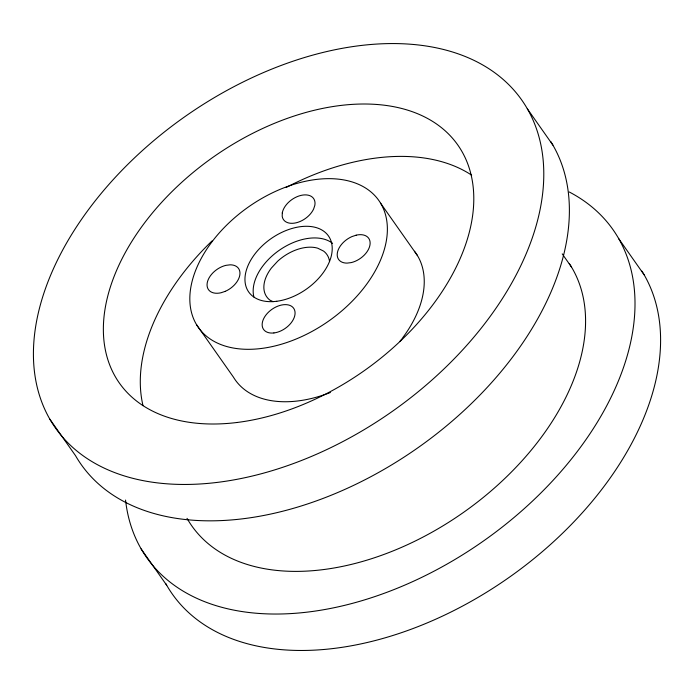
<?xml version="1.0" encoding="UTF-8"?>
<svg xmlns="http://www.w3.org/2000/svg" width="694" height="694" viewBox="0 0 694 694"><rect width="100%" height="100%" fill="white"/><g stroke="black" fill="none" stroke-linecap="round" stroke-linejoin="round"><path stroke-width="1.04" d="M273.063 301.682L269.975 300.155A36.782 23.249 -35.1 0 1 271.389 268.049L277.678 261.204A36.782 23.249 -35.1 0 1 317.739 248.2L323.595 251.098A36.782 23.249 -35.1 0 1 329.555 261.595M527.293 108.715A285.034 180.197 -35.1 0 1 247.272 477.194A285.034 180.197 -35.1 0 1 91.209 206.005A285.034 180.197 -35.1 0 1 527.293 108.715L552.91 145.133M618.493 238.354L644.11 274.772M562.227 253.874L571.509 267.069M380.616 203.229A110.337 69.756 -35.1 0 1 273.636 346.271A110.337 69.756 -35.1 0 1 211.523 242.414A110.337 69.756 -35.1 0 1 380.616 203.229L417.502 255.67M196.567 324.714L233.453 377.154A110.337 69.756 -35.1 0 0 330.379 392.509M49.89 419.228L75.507 455.646A285.034 180.197 -35.1 0 0 407.118 455.117A285.034 180.197 -35.1 0 0 550.715 141.481M141.09 548.867L166.707 585.285M569.227 191.969A285.034 180.197 -35.1 0 1 481.211 542.578A285.034 180.197 -35.1 0 1 125.545 500.062M641.924 271.12A285.034 180.197 -35.1 0 1 496.956 585.658A285.034 180.197 -35.1 0 1 165.692 583.472M414.483 251.254A110.337 69.756 -35.1 0 1 402.546 337.969M401.93 338.793A110.337 69.756 -35.1 0 1 400.013 341.257M143.016 405.669A206.881 130.784 -35.1 0 1 212.017 240.939M286.162 187.493A206.881 130.784 -35.1 0 1 471.651 175.166M569.271 263.52A229.861 145.324 -35.1 0 1 455.88 517.62A229.861 145.324 -35.1 0 1 187.016 518.34M253.9 297.023A48.727 30.805 -35.1 0 1 279.968 249.797A48.727 30.805 -35.1 0 1 332.582 243.334M282.284 212.876L282.198 216.294A18.391 11.625 -35.1 0 0 296.069 222.817A18.391 11.625 -35.1 0 0 313.627 209.015L314.833 205.337A18.391 11.625 -35.1 0 0 301.049 195.387A18.391 11.625 -35.1 0 0 282.284 212.876M356.161 235.171L351.867 236.619A18.391 11.625 -35.1 0 0 337.397 252.659A18.391 11.625 -35.1 0 0 347.052 263.113L351.181 262.61A18.391 11.625 -35.1 0 0 369.945 245.121A18.391 11.625 -35.1 0 0 356.161 235.171M225.307 291.324L221.013 292.764A18.391 11.625 -35.1 0 1 207.237 282.822A18.391 11.625 -35.1 0 1 226.001 265.334L230.122 264.822A18.391 11.625 -35.1 0 1 239.777 275.284A18.391 11.625 -35.1 0 1 225.307 291.324M236.854 422.507A206.881 130.784 -35.1 0 0 468.441 165.762A206.881 130.784 -35.1 0 0 160.47 203.646A206.881 130.784 -35.1 0 0 236.854 422.507M273.904 332.947A18.391 11.625 -35.1 0 0 294.629 310.192A18.391 11.625 -35.1 0 0 267.311 313.384A18.391 11.625 -35.1 0 0 273.904 332.947M276.741 301.274A48.727 30.805 -35.1 0 0 330.873 240.601A48.727 30.805 -35.1 0 0 258.159 250.04A48.727 30.805 -35.1 0 0 276.741 301.274"/></g></svg>
